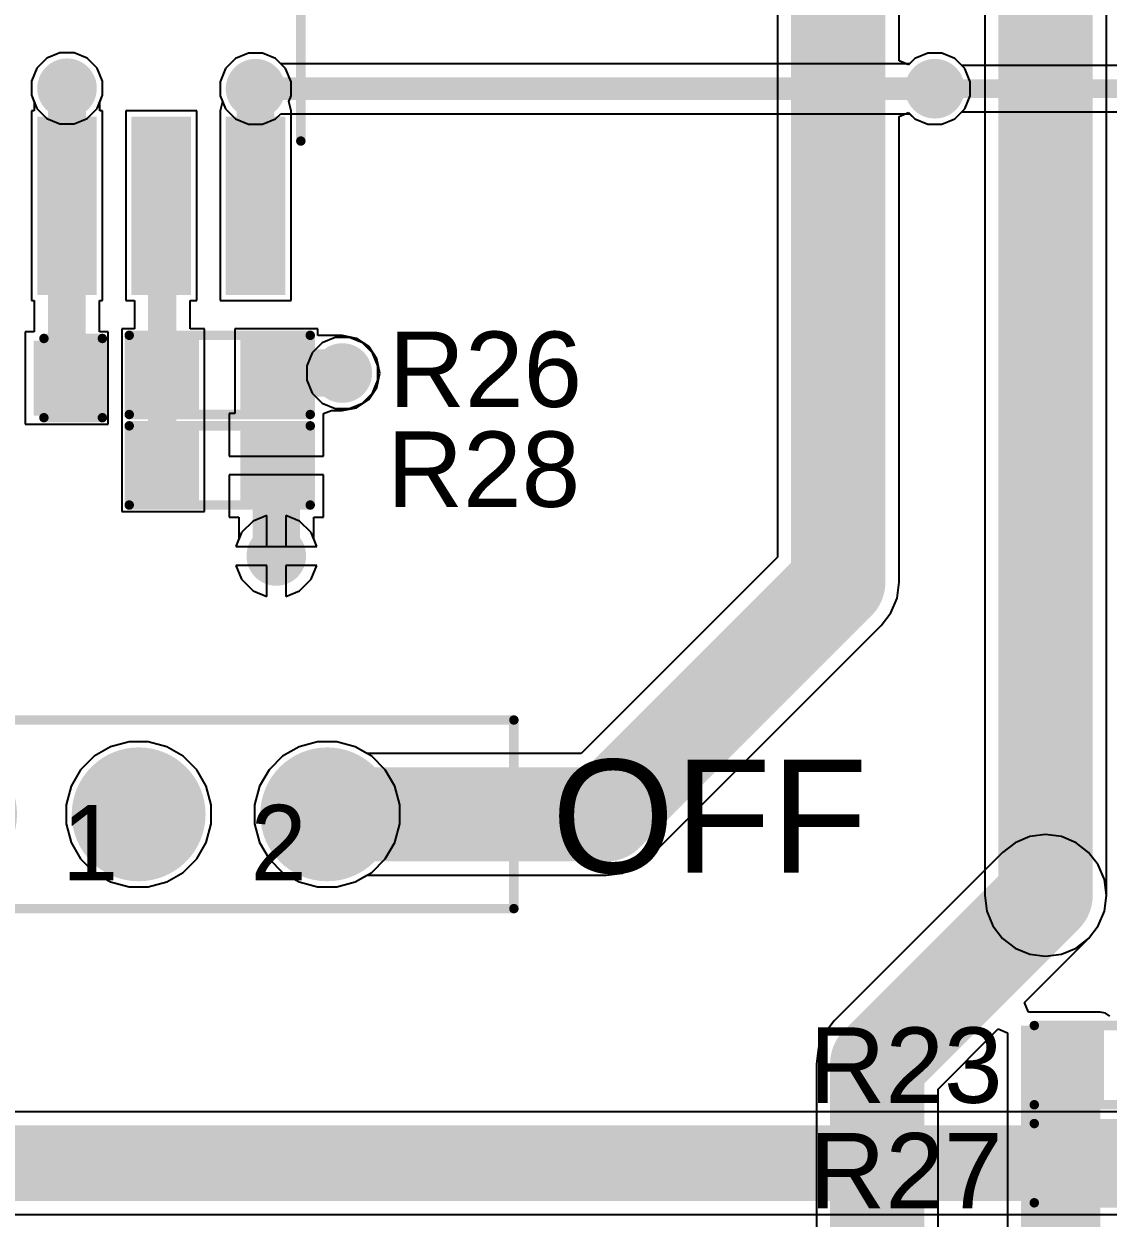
# Model space of a CAD drawing. Header units: millimetres. Extents: x -11 to 156, y -11 to 109.
# Drawn here: x 72.14 to 86.75, y 42.54 to 58.63 of the extents above; entities that cross this region are included whole.
import ezdxf

# ---------------------------------------------------------------- set-up
doc = ezdxf.new("R2010")
doc.units = ezdxf.units.MM
for name, color, linetype in [('BottomLayer', 5, 'Continuous'), ('BottomSolder', 6, 'Continuous'), ('MultiLayer', 9, 'Continuous'), ('PadHoleLayer', 156, 'Continuous'), ('TopLayer', 1, 'Continuous'), ('TopOverlay', 2, 'Continuous'), ('TopPaste', 8, 'Continuous'), ('TopSolder', 216, 'Continuous'), ('ViaHoleLayer', 16, 'Continuous')]:
    doc.layers.add(name, color=color, linetype=linetype)
doc.styles.add('Arial', font='', dxfattribs={"height": 0.2})
doc.styles.get('Arial').set_extended_font_data('Arial')

# ---------------------------------------------------------------- blocks, each defined once
blk = doc.blocks.new('C___0603_1')
at = {"layer": 'TopLayer'}
for points in [[(-0.3809999999999999, 0.4445), (-0.3809999999999999, -0.4445), (-1.143, -0.4445), (-1.143, 0.4445)], [(1.143, 0.4445), (1.143, -0.4445), (0.3809999999999999, -0.4445), (0.3809999999999999, 0.4445)]]:
    blk.add_hatch(color=1, dxfattribs=at).paths.add_polyline_path(points)
at = {"layer": 'TopPaste'}
for points in [[(-0.3809999999999999, 0.4445), (-0.3809999999999999, -0.4445), (-1.143, -0.4445), (-1.143, 0.4445)], [(1.143, 0.4445), (1.143, -0.4445), (0.3809999999999999, -0.4445), (0.3809999999999999, 0.4445)]]:
    blk.add_hatch(color=8, dxfattribs=at).paths.add_polyline_path(points)
at = {"layer": 'TopSolder'}
for points in [[(-0.3210001199999999, 0.50449988), (-0.3210001199999999, -0.50449988), (-1.20299988, -0.50449988), (-1.20299988, 0.50449988)], [(1.20299988, 0.50449988), (1.20299988, -0.50449988), (0.3210001199999999, -0.50449988), (0.3210001199999999, 0.50449988)]]:
    blk.add_hatch(color=216, dxfattribs=at).paths.add_polyline_path(points)
at = {"layer": 'TopOverlay', "const_width": 0.127}
for points in [[(-0.4571999999999999, 0.5334), (-1.2446, 0.5334)], [(-1.2446, 0.5334), (-1.2446, -0.5334)], [(1.2446, 0.5334), (0.4571999999999999, 0.5334)], [(1.2446, 0.5334), (1.2446, -0.5334)], [(-0.4571999999999999, -0.5334), (-1.2446, -0.5334)], [(1.2446, -0.5334), (0.4571999999999999, -0.5334)]]:
    blk.add_lwpolyline(points, dxfattribs=at)
at = {"layer": 'TopOverlay', "const_width": 0.0635}
for points in [[(-1.27635, 0.5334, 1), (-1.21285, 0.5334, 1)], [(-1.27635, 0.5334, 1), (-1.21285, 0.5334, 1)], [(-0.4889499999999999, 0.5334, 1), (-0.42545, 0.5334, 1)], [(0.42545, 0.5334, 1), (0.4889499999999999, 0.5334, 1)], [(1.21285, 0.5334, 1), (1.27635, 0.5334, 1)], [(1.21285, 0.5334, 1), (1.27635, 0.5334, 1)], [(-1.27635, -0.5334, 1), (-1.21285, -0.5334, 1)], [(-1.27635, -0.5334, 1), (-1.21285, -0.5334, 1)], [(-0.4889499999999999, -0.5334, 1), (-0.42545, -0.5334, 1)], [(0.42545, -0.5334, 1), (0.4889499999999999, -0.5334, 1)], [(1.21285, -0.5334, 1), (1.27635, -0.5334, 1)], [(1.21285, -0.5334, 1), (1.27635, -0.5334, 1)]]:
    blk.add_lwpolyline(points, format="xyb", close=True, dxfattribs=at)
blk = doc.blocks.new('SOIC_8_0_150___3_80___W______7')
at = {"layer": 'TopLayer'}
for points in [[(-3.80000002, 1.6050006), (-3.80000002, 2.2049994), (-1.59999934, 2.2049994), (-1.59999934, 1.6050006)], [(1.39999974, 1.6050006), (1.39999974, 2.2049994), (3.60000042, 2.2049994), (3.60000042, 1.6050006)], [(-3.80000002, 0.3350006), (-3.80000002, 0.9349994), (-1.59999934, 0.9349994), (-1.59999934, 0.3350005999999999)], [(1.39999974, 0.3350006), (1.39999974, 0.9349994), (3.60000042, 0.9349994), (3.60000042, 0.3350005999999999)], [(-3.80000002, -0.9349994), (-3.80000002, -0.3350005999999999), (-1.59999934, -0.3350006), (-1.59999934, -0.9349994)], [(1.39999974, -0.9349994), (1.39999974, -0.3350005999999999), (3.60000042, -0.3350006), (3.60000042, -0.9349994)], [(-3.80000002, -2.2049994), (-3.80000002, -1.6050006), (-1.59999934, -1.6050006), (-1.59999934, -2.2049994)], [(-3.80000002, -2.2049994), (-3.80000002, -1.6050006), (-1.59999934, -1.6050006), (-1.59999934, -2.2049994)], [(1.39999974, -2.2049994), (1.39999974, -1.6050006), (3.60000042, -1.6050006), (3.60000042, -2.2049994)]]:
    blk.add_hatch(color=1, dxfattribs=at).paths.add_polyline_path(points)
at = {"layer": 'TopOverlay'}
blk.add_hatch(color=2, dxfattribs=at).paths.add_polyline_path([(-1.4857476, 1.62555428), (-1.1301476, 1.62555428), (-1.1301476, 2.20975428), (-1.4857476, 2.20975428)])
at = {"layer": 'TopPaste'}
for points in [[(-3.80000002, 1.6050006), (-3.80000002, 2.2049994), (-1.59999934, 2.2049994), (-1.59999934, 1.6050006)], [(1.39999974, 1.6050006), (1.39999974, 2.2049994), (3.60000042, 2.2049994), (3.60000042, 1.6050006)], [(-3.80000002, 0.3350006), (-3.80000002, 0.9349994), (-1.59999934, 0.9349994), (-1.59999934, 0.3350005999999999)], [(1.39999974, 0.3350006), (1.39999974, 0.9349994), (3.60000042, 0.9349994), (3.60000042, 0.3350005999999999)], [(-3.80000002, -0.9349994), (-3.80000002, -0.3350005999999999), (-1.59999934, -0.3350006), (-1.59999934, -0.9349994)], [(1.39999974, -0.9349994), (1.39999974, -0.3350005999999999), (3.60000042, -0.3350006), (3.60000042, -0.9349994)], [(-3.80000002, -2.2049994), (-3.80000002, -1.6050006), (-1.59999934, -1.6050006), (-1.59999934, -2.2049994)], [(-3.80000002, -2.2049994), (-3.80000002, -1.6050006), (-1.59999934, -1.6050006), (-1.59999934, -2.2049994)], [(1.39999974, -2.2049994), (1.39999974, -1.6050006), (3.60000042, -1.6050006), (3.60000042, -2.2049994)]]:
    blk.add_hatch(color=8, dxfattribs=at).paths.add_polyline_path(points)
at = {"layer": 'TopSolder'}
for points in [[(-3.90160002, 1.5034006), (-3.90160002, 2.3065994), (-1.49839934, 2.3065994), (-1.49839934, 1.5034006)], [(1.29839974, 1.5034006), (1.29839974, 2.3065994), (3.70160042, 2.3065994), (3.70160042, 1.5034006)], [(-3.90160002, 0.2334006000000001), (-3.90160002, 1.0365994), (-1.49839934, 1.0365994), (-1.49839934, 0.2334005999999999)], [(1.29839974, 0.2334006000000001), (1.29839974, 1.0365994), (3.70160042, 1.0365994), (3.70160042, 0.2334005999999999)], [(-3.90160002, -1.0365994), (-3.90160002, -0.2334005999999999), (-1.49839934, -0.2334006000000001), (-1.49839934, -1.0365994)], [(1.29839974, -1.0365994), (1.29839974, -0.2334005999999999), (3.70160042, -0.2334006000000001), (3.70160042, -1.0365994)], [(-3.90160002, -2.3065994), (-3.90160002, -1.5034006), (-1.49839934, -1.5034006), (-1.49839934, -2.3065994)], [(-3.90160002, -2.3065994), (-3.90160002, -1.5034006), (-1.49839934, -1.5034006), (-1.49839934, -2.3065994)], [(1.29839974, -2.3065994), (1.29839974, -1.5034006), (3.70160042, -1.5034006), (3.70160042, -2.3065994)]]:
    blk.add_hatch(color=216, dxfattribs=at).paths.add_polyline_path(points)
at = {"layer": 'TopOverlay', "const_width": 0.127}
for points in [[(-1.8288, 2.5146), (1.8034, 2.5146)], [(-4.1148, 2.0574), (-3.9878, 1.9304)], [(-4.1148, 2.0574), (-4.1148, 1.8034)], [(-3.9878, 1.9304), (-4.1148, 1.8034)], [(-1.8288, -2.5146), (1.8034, -2.5146)]]:
    blk.add_lwpolyline(points, dxfattribs=at)
at = {"layer": 'TopOverlay', "const_width": 0.0635}
for points in [[(-1.86055, 2.5146, 1), (-1.79705, 2.5146, 1)], [(1.77165, 2.5146, 1), (1.83515, 2.5146, 1)], [(-4.14655, 2.0574, 1), (-4.08305, 2.0574, 1)], [(-4.14655, 2.0574, 1), (-4.08305, 2.0574, 1)], [(-4.01955, 1.9304, 1), (-3.95605, 1.9304, 1)], [(-4.01955, 1.9304, 1), (-3.95605, 1.9304, 1)], [(-4.14655, 1.8034, 1), (-4.08305, 1.8034, 1)], [(-4.14655, 1.8034, 1), (-4.08305, 1.8034, 1)], [(-1.86055, -2.5146, 1), (-1.79705, -2.5146, 1)], [(1.77165, -2.5146, 1), (1.83515, -2.5146, 1)]]:
    blk.add_lwpolyline(points, format="xyb", close=True, dxfattribs=at)
blk = doc.blocks.new('SM0320102_15')
at = {"layer": 'BottomLayer'}
h = blk.add_hatch(color=5, dxfattribs=at)
edge = h.paths.add_edge_path()
edge.add_arc((-2.54, 0), 0.7999984, 0, 360)
h = blk.add_hatch(color=5, dxfattribs=at)
edge = h.paths.add_edge_path()
edge.add_arc((0, 0), 0.7999984, 0, 360)
h = blk.add_hatch(color=5, dxfattribs=at)
edge = h.paths.add_edge_path()
edge.add_arc((2.54, 0), 0.7999984, 0, 360)
at = {"layer": 'BottomSolder'}
h = blk.add_hatch(color=6, dxfattribs=at)
edge = h.paths.add_edge_path()
edge.add_arc((-2.54, 0), 0.9015983999999999, 0, 360)
h = blk.add_hatch(color=6, dxfattribs=at)
edge = h.paths.add_edge_path()
edge.add_arc((0, 0), 0.9015983999999999, 0, 360)
h = blk.add_hatch(color=6, dxfattribs=at)
edge = h.paths.add_edge_path()
edge.add_arc((2.54, 0), 0.9015983999999999, 0, 360)
at = {"layer": 'MultiLayer'}
h = blk.add_hatch(color=9, dxfattribs=at)
edge = h.paths.add_edge_path()
edge.add_arc((-2.54, 0), 0.7999984, 0, 360)
h = blk.add_hatch(color=9, dxfattribs=at)
edge = h.paths.add_edge_path()
edge.add_arc((0, 0), 0.7999984, 0, 360)
h = blk.add_hatch(color=9, dxfattribs=at)
edge = h.paths.add_edge_path()
edge.add_arc((2.54, 0), 0.7999984, 0, 360)
at = {"layer": 'PadHoleLayer'}
h = blk.add_hatch(color=156, dxfattribs=at)
edge = h.paths.add_edge_path()
edge.add_arc((-2.54, 0), 0.40999918, 0, 360)
h = blk.add_hatch(color=156, dxfattribs=at)
edge = h.paths.add_edge_path()
edge.add_arc((0, 0), 0.40999918, 0, 360)
h = blk.add_hatch(color=156, dxfattribs=at)
edge = h.paths.add_edge_path()
edge.add_arc((2.54, 0), 0.40999918, 0, 360)
at = {"layer": 'TopLayer'}
h = blk.add_hatch(color=1, dxfattribs=at)
edge = h.paths.add_edge_path()
edge.add_arc((-2.54, 0), 0.7999984, 0, 360)
h = blk.add_hatch(color=1, dxfattribs=at)
edge = h.paths.add_edge_path()
edge.add_arc((0, 0), 0.7999984, 0, 360)
h = blk.add_hatch(color=1, dxfattribs=at)
edge = h.paths.add_edge_path()
edge.add_arc((2.54, 0), 0.7999984, 0, 360)
at = {"layer": 'TopSolder'}
h = blk.add_hatch(color=216, dxfattribs=at)
edge = h.paths.add_edge_path()
edge.add_arc((-2.54, 0), 0.9015983999999999, 0, 360)
h = blk.add_hatch(color=216, dxfattribs=at)
edge = h.paths.add_edge_path()
edge.add_arc((0, 0), 0.9015983999999999, 0, 360)
h = blk.add_hatch(color=216, dxfattribs=at)
edge = h.paths.add_edge_path()
edge.add_arc((2.54, 0), 0.9015983999999999, 0, 360)
at = {"layer": 'TopOverlay', "const_width": 0.127}
for points in [[(-5.0292, 1.27), (5.0546, 1.27)], [(-5.0292, -1.27), (-5.0292, 1.27)], [(5.0546, -1.27), (5.0546, 1.27)], [(-5.0292, -1.27), (5.0546, -1.27)]]:
    blk.add_lwpolyline(points, dxfattribs=at)
at = {"layer": 'TopOverlay'}
for points, const_width in [([(-5.06095, 1.27, 1), (-4.99745, 1.27, 1)], 0.0635), ([(-5.06095, 1.27, 1), (-4.99745, 1.27, 1)], 0.0635), ([(5.02285, 1.27, 1), (5.08635, 1.27, 1)], 0.0635), ([(5.02285, 1.27, 1), (5.08635, 1.27, 1)], 0.0635), ([(-4.109552359999999, 0.0254, 1), (-4.72964764, 0.0254, 1)], 0.127), ([(-4.761397639999999, 0.0254, 1), (-4.69789764, 0.0254, 1)], 0.0635), ([(-4.14130236, 0.0254, 1), (-4.07780236, 0.0254, 1)], 0.0635), ([(-5.06095, -1.27, 1), (-4.99745, -1.27, 1)], 0.0635), ([(-5.06095, -1.27, 1), (-4.99745, -1.27, 1)], 0.0635), ([(5.02285, -1.27, 1), (5.08635, -1.27, 1)], 0.0635), ([(5.02285, -1.27, 1), (5.08635, -1.27, 1)], 0.0635)]:
    blk.add_lwpolyline(points, format="xyb", close=True, dxfattribs=dict(at, const_width=const_width))
for s, p in [('3', (-3.57258112, -0.889)), ('1', (-1.03258112, -0.889)), ('2', (1.50741888, -0.889))]:
    blk.add_text(s, height=1.016, rotation=360, dxfattribs=at).set_placement(p)
blk = doc.blocks.new('R___0603_32')
at = {"layer": 'TopLayer'}
for points in [[(-0.3809999999999999, 0.4445), (-0.3809999999999999, -0.4445), (-1.143, -0.4445), (-1.143, 0.4445)], [(1.143, 0.4445), (1.143, -0.4445), (0.3809999999999999, -0.4445), (0.3809999999999999, 0.4445)]]:
    blk.add_hatch(color=1, dxfattribs=at).paths.add_polyline_path(points)
at = {"layer": 'TopPaste'}
for points in [[(-0.3809999999999999, 0.4445), (-0.3809999999999999, -0.4445), (-1.143, -0.4445), (-1.143, 0.4445)], [(1.143, 0.4445), (1.143, -0.4445), (0.3809999999999999, -0.4445), (0.3809999999999999, 0.4445)]]:
    blk.add_hatch(color=8, dxfattribs=at).paths.add_polyline_path(points)
at = {"layer": 'TopSolder'}
for points in [[(-0.2794, 0.5460999999999999), (-0.2794, -0.5460999999999999), (-1.2446, -0.5460999999999999), (-1.2446, 0.5460999999999999)], [(1.2446, 0.5460999999999999), (1.2446, -0.5460999999999999), (0.2794, -0.5460999999999999), (0.2794, 0.5460999999999999)]]:
    blk.add_hatch(color=216, dxfattribs=at).paths.add_polyline_path(points)
at = {"layer": 'TopOverlay', "const_width": 0.127}
for points in [[(-1.2192, 0.5334), (-1.2192, -0.5334)], [(1.2192, 0.5334), (-1.2192, 0.5334)], [(1.2192, 0.5334), (1.2192, -0.5334)], [(1.2192, -0.5334), (-1.2192, -0.5334)]]:
    blk.add_lwpolyline(points, dxfattribs=at)
at = {"layer": 'TopOverlay', "const_width": 0.0635}
for points in [[(-1.25095, 0.5334, 1), (-1.18745, 0.5334, 1)], [(-1.25095, 0.5334, 1), (-1.18745, 0.5334, 1)], [(1.18745, 0.5334, 1), (1.25095, 0.5334, 1)], [(1.18745, 0.5334, 1), (1.25095, 0.5334, 1)], [(-1.25095, -0.5334, 1), (-1.18745, -0.5334, 1)], [(-1.25095, -0.5334, 1), (-1.18745, -0.5334, 1)], [(1.18745, -0.5334, 1), (1.25095, -0.5334, 1)], [(1.18745, -0.5334, 1), (1.25095, -0.5334, 1)]]:
    blk.add_lwpolyline(points, format="xyb", close=True, dxfattribs=at)
blk = doc.blocks.new('R___0603_33')
at = {"layer": 'TopLayer'}
for points in [[(-0.3809999999999999, 0.4445), (-0.3809999999999999, -0.4445), (-1.143, -0.4445), (-1.143, 0.4445)], [(1.143, 0.4445), (1.143, -0.4445), (0.3809999999999999, -0.4445), (0.3809999999999999, 0.4445)]]:
    blk.add_hatch(color=1, dxfattribs=at).paths.add_polyline_path(points)
at = {"layer": 'TopPaste'}
for points in [[(-0.3809999999999999, 0.4445), (-0.3809999999999999, -0.4445), (-1.143, -0.4445), (-1.143, 0.4445)], [(1.143, 0.4445), (1.143, -0.4445), (0.3809999999999999, -0.4445), (0.3809999999999999, 0.4445)]]:
    blk.add_hatch(color=8, dxfattribs=at).paths.add_polyline_path(points)
at = {"layer": 'TopSolder'}
for points in [[(-0.2794, 0.5460999999999999), (-0.2794, -0.5460999999999999), (-1.2446, -0.5460999999999999), (-1.2446, 0.5460999999999999)], [(1.2446, 0.5460999999999999), (1.2446, -0.5460999999999999), (0.2794, -0.5460999999999999), (0.2794, 0.5460999999999999)]]:
    blk.add_hatch(color=216, dxfattribs=at).paths.add_polyline_path(points)
at = {"layer": 'TopOverlay', "const_width": 0.127}
for points in [[(1.2192, 0.5334), (-1.2192, 0.5334)], [(-1.2192, 0.5334), (-1.2192, -0.5334)], [(1.2192, 0.5334), (1.2192, -0.5334)], [(1.2192, -0.5334), (-1.2192, -0.5334)]]:
    blk.add_lwpolyline(points, dxfattribs=at)
at = {"layer": 'TopOverlay', "const_width": 0.0635}
for points in [[(-1.25095, 0.5334, 1), (-1.18745, 0.5334, 1)], [(-1.25095, 0.5334, 1), (-1.18745, 0.5334, 1)], [(1.18745, 0.5334, 1), (1.25095, 0.5334, 1)], [(1.18745, 0.5334, 1), (1.25095, 0.5334, 1)], [(-1.25095, -0.5334, 1), (-1.18745, -0.5334, 1)], [(-1.25095, -0.5334, 1), (-1.18745, -0.5334, 1)], [(1.18745, -0.5334, 1), (1.25095, -0.5334, 1)], [(1.18745, -0.5334, 1), (1.25095, -0.5334, 1)]]:
    blk.add_lwpolyline(points, format="xyb", close=True, dxfattribs=at)
blk = doc.blocks.new('R___0603_34')
at = {"layer": 'TopLayer'}
for points in [[(-0.3809999999999999, 0.4445), (-0.3810000000000001, -0.4445), (-1.143, -0.4445), (-1.143, 0.4445)], [(1.143, 0.4445), (1.143, -0.4445), (0.3809999999999999, -0.4445), (0.3810000000000001, 0.4445)]]:
    blk.add_hatch(color=1, dxfattribs=at).paths.add_polyline_path(points)
at = {"layer": 'TopPaste'}
for points in [[(-0.3809999999999999, 0.4445), (-0.3810000000000001, -0.4445), (-1.143, -0.4445), (-1.143, 0.4445)], [(1.143, 0.4445), (1.143, -0.4445), (0.3809999999999999, -0.4445), (0.3810000000000001, 0.4445)]]:
    blk.add_hatch(color=8, dxfattribs=at).paths.add_polyline_path(points)
at = {"layer": 'TopSolder'}
for points in [[(-0.2793999999999999, 0.5460999999999999), (-0.2794, -0.5461), (-1.2446, -0.5460999999999999), (-1.2446, 0.5461)], [(1.2446, 0.5460999999999999), (1.2446, -0.5461), (0.2793999999999999, -0.5460999999999999), (0.2794, 0.5461)]]:
    blk.add_hatch(color=216, dxfattribs=at).paths.add_polyline_path(points)
at = {"layer": 'TopOverlay', "const_width": 0.127}
for points in [[(-1.2192, -0.5334), (-1.2192, 0.5334)], [(-1.2192, 0.5334), (1.2192, 0.5334)], [(1.2192, -0.5334), (1.2192, 0.5334)], [(-1.2192, -0.5334), (1.2192, -0.5334)]]:
    blk.add_lwpolyline(points, dxfattribs=at)
at = {"layer": 'TopOverlay', "const_width": 0.0635}
for points in [[(-1.25095, 0.5334, 1), (-1.18745, 0.5334, 1)], [(-1.25095, 0.5334, 1), (-1.18745, 0.5334, 1)], [(1.18745, 0.5334, 1), (1.25095, 0.5334, 1)], [(1.18745, 0.5334, 1), (1.25095, 0.5334, 1)], [(-1.25095, -0.5334, 1), (-1.18745, -0.5334, 1)], [(-1.25095, -0.5334, 1), (-1.18745, -0.5334, 1)], [(1.18745, -0.5334, 1), (1.25095, -0.5334, 1)], [(1.18745, -0.5334, 1), (1.25095, -0.5334, 1)]]:
    blk.add_lwpolyline(points, format="xyb", close=True, dxfattribs=at)
blk = doc.blocks.new('R___0603_37')
at = {"layer": 'TopLayer'}
for points in [[(-0.3809999999999999, 0.4445), (-0.3809999999999999, -0.4445), (-1.143, -0.4445), (-1.143, 0.4445)], [(1.143, 0.4445), (1.143, -0.4445), (0.3809999999999999, -0.4445), (0.3809999999999999, 0.4445)]]:
    blk.add_hatch(color=1, dxfattribs=at).paths.add_polyline_path(points)
at = {"layer": 'TopPaste'}
for points in [[(-0.3809999999999999, 0.4445), (-0.3809999999999999, -0.4445), (-1.143, -0.4445), (-1.143, 0.4445)], [(1.143, 0.4445), (1.143, -0.4445), (0.3809999999999999, -0.4445), (0.3809999999999999, 0.4445)]]:
    blk.add_hatch(color=8, dxfattribs=at).paths.add_polyline_path(points)
at = {"layer": 'TopSolder'}
for points in [[(-0.2794, 0.5460999999999999), (-0.2794, -0.5460999999999999), (-1.2446, -0.5460999999999999), (-1.2446, 0.5460999999999999)], [(1.2446, 0.5460999999999999), (1.2446, -0.5460999999999999), (0.2794, -0.5460999999999999), (0.2794, 0.5460999999999999)]]:
    blk.add_hatch(color=216, dxfattribs=at).paths.add_polyline_path(points)
at = {"layer": 'TopOverlay', "const_width": 0.127}
for points in [[(1.2192, 0.5334), (-1.2192, 0.5334)], [(-1.2192, 0.5334), (-1.2192, -0.5334)], [(1.2192, 0.5334), (1.2192, -0.5334)], [(1.2192, -0.5334), (-1.2192, -0.5334)]]:
    blk.add_lwpolyline(points, dxfattribs=at)
at = {"layer": 'TopOverlay', "const_width": 0.0635}
for points in [[(-1.25095, 0.5334, 1), (-1.18745, 0.5334, 1)], [(-1.25095, 0.5334, 1), (-1.18745, 0.5334, 1)], [(1.18745, 0.5334, 1), (1.25095, 0.5334, 1)], [(1.18745, 0.5334, 1), (1.25095, 0.5334, 1)], [(-1.25095, -0.5334, 1), (-1.18745, -0.5334, 1)], [(-1.25095, -0.5334, 1), (-1.18745, -0.5334, 1)], [(1.18745, -0.5334, 1), (1.25095, -0.5334, 1)], [(1.18745, -0.5334, 1), (1.25095, -0.5334, 1)]]:
    blk.add_lwpolyline(points, format="xyb", close=True, dxfattribs=at)

msp = doc.modelspace()

# ---------------------------------------------------------------- hatches: boundary and pattern name
at = {"layer": 'BottomLayer'}
h = msp.add_hatch(color=5, dxfattribs=at)
edge = h.paths.add_edge_path()
edge.add_arc((72.72019999999999, 57.7596), 0.2999994, 0, 360)
h = msp.add_hatch(color=5, dxfattribs=at)
edge = h.paths.add_edge_path()
edge.add_arc((75.2602, 57.75329572), 0.2999994, 0, 360)
h = msp.add_hatch(color=5, dxfattribs=at)
edge = h.paths.add_edge_path()
edge.add_arc((84.41050428, 57.75329572), 0.2999994, 0, 360)
h = msp.add_hatch(color=5, dxfattribs=at)
edge = h.paths.add_edge_path()
edge.add_arc((76.42859999999999, 53.92420000000001), 0.2999994, 0, 360)
h = msp.add_hatch(color=5, dxfattribs=at)
edge = h.paths.add_edge_path()
edge.add_arc((75.53960000000001, 51.46039999999999), 0.2999994, 0, 360)
h = msp.add_hatch(color=5, dxfattribs=at)
edge = h.paths.add_edge_path()
edge.add_arc((85.9028, 46.8884), 0.2999994, 0, 360)
at = {"layer": 'BottomSolder'}
h = msp.add_hatch(color=6, dxfattribs=at)
edge = h.paths.add_edge_path()
edge.add_arc((72.72019999999999, 57.7596), 0.4015993999999999, 0, 360)
h = msp.add_hatch(color=6, dxfattribs=at)
edge = h.paths.add_edge_path()
edge.add_arc((75.2602, 57.75329572), 0.4015993999999999, 0, 360)
h = msp.add_hatch(color=6, dxfattribs=at)
edge = h.paths.add_edge_path()
edge.add_arc((84.41050428, 57.75329572), 0.4015993999999999, 0, 360)
h = msp.add_hatch(color=6, dxfattribs=at)
edge = h.paths.add_edge_path()
edge.add_arc((76.42859999999999, 53.92420000000001), 0.4015993999999999, 0, 360)
h = msp.add_hatch(color=6, dxfattribs=at)
edge = h.paths.add_edge_path()
edge.add_arc((75.53960000000001, 51.46039999999999), 0.4015993999999999, 0, 360)
h = msp.add_hatch(color=6, dxfattribs=at)
edge = h.paths.add_edge_path()
edge.add_arc((85.9028, 46.8884), 0.4015993999999999, 0, 360)
at = {"layer": 'TopLayer'}
h = msp.add_hatch(color=1, dxfattribs=at)
edge = h.paths.add_edge_path()
edge.add_arc((72.72019999999999, 57.7596), 0.2999994, 0, 360)
h = msp.add_hatch(color=1, dxfattribs=at)
edge = h.paths.add_edge_path()
edge.add_arc((75.2602, 57.75329572), 0.2999994, 0, 360)
h = msp.add_hatch(color=1, dxfattribs=at)
edge = h.paths.add_edge_path()
edge.add_arc((84.41050428, 57.75329572), 0.2999994, 0, 360)
h = msp.add_hatch(color=1, dxfattribs=at)
edge = h.paths.add_edge_path()
edge.add_arc((76.42859999999999, 53.92420000000001), 0.2999994, 0, 360)
h = msp.add_hatch(color=1, dxfattribs=at)
edge = h.paths.add_edge_path()
edge.add_arc((75.53960000000001, 51.46039999999999), 0.2999994, 0, 360)
h = msp.add_hatch(color=1, dxfattribs=at)
edge = h.paths.add_edge_path()
edge.add_arc((85.9028, 46.8884), 0.2999994, 0, 360)
msp.add_hatch(color=1, dxfattribs=at).paths.add_polyline_path([(85.5726, 40.3606), (86.6394, 40.3606), (86.6394, 45.1358), (85.5726, 45.1358)])
at = {"layer": 'TopSolder'}
h = msp.add_hatch(color=216, dxfattribs=at)
edge = h.paths.add_edge_path()
edge.add_arc((72.72019999999999, 57.7596), 0.4015993999999999, 0, 360)
h = msp.add_hatch(color=216, dxfattribs=at)
edge = h.paths.add_edge_path()
edge.add_arc((75.2602, 57.75329572), 0.4015993999999999, 0, 360)
h = msp.add_hatch(color=216, dxfattribs=at)
edge = h.paths.add_edge_path()
edge.add_arc((84.41050428, 57.75329572), 0.4015993999999999, 0, 360)
h = msp.add_hatch(color=216, dxfattribs=at)
edge = h.paths.add_edge_path()
edge.add_arc((76.42859999999999, 53.92420000000001), 0.4015993999999999, 0, 360)
h = msp.add_hatch(color=216, dxfattribs=at)
edge = h.paths.add_edge_path()
edge.add_arc((75.53960000000001, 51.46039999999999), 0.4015993999999999, 0, 360)
h = msp.add_hatch(color=216, dxfattribs=at)
edge = h.paths.add_edge_path()
edge.add_arc((85.9028, 46.8884), 0.4015993999999999, 0, 360)
at = {"layer": 'ViaHoleLayer'}
h = msp.add_hatch(color=16, dxfattribs=at)
edge = h.paths.add_edge_path()
edge.add_arc((72.72019999999999, 57.7596), 0.1499997, 0, 360)
h = msp.add_hatch(color=16, dxfattribs=at)
edge = h.paths.add_edge_path()
edge.add_arc((75.2602, 57.75329572), 0.1499997, 0, 360)
h = msp.add_hatch(color=16, dxfattribs=at)
edge = h.paths.add_edge_path()
edge.add_arc((84.41050428, 57.75329572), 0.1499997, 0, 360)
h = msp.add_hatch(color=16, dxfattribs=at)
edge = h.paths.add_edge_path()
edge.add_arc((76.42859999999999, 53.92420000000001), 0.1499997, 0, 360)
h = msp.add_hatch(color=16, dxfattribs=at)
edge = h.paths.add_edge_path()
edge.add_arc((75.53960000000001, 51.46039999999999), 0.1499997, 0, 360)
h = msp.add_hatch(color=16, dxfattribs=at)
edge = h.paths.add_edge_path()
edge.add_arc((85.9028, 46.8884), 0.1499997, 0, 360)

# ---------------------------------------------------------------- linework, layer by layer
at = {"layer": 'BottomLayer'}
for p, q in [((86.72261293999999, 46.8884), (86.72261293999999, 59.6646)), ((85.08298706, 59.32502485999999), (85.08298706, 46.8884)), ((72.62516081999999, 58.23739939999999), (72.44954775999999, 58.16465887999999)), ((72.81523917999999, 58.23739939999999), (72.62516081999999, 58.23739939999999)), ((72.99085224, 58.16465887999999), (72.81523917999999, 58.23739939999999)), ((75.16516082, 58.23109511999999), (74.98954776, 58.1583546)), ((75.35523918, 58.23109511999999), (75.16516082, 58.23109511999999)), ((75.53085223999999, 58.1583546), (75.35523918, 58.23109511999999)), ((84.3154651, 58.23109511999999), (84.13985204, 58.1583546)), ((84.50554346, 58.23109511999999), (84.3154651, 58.23109511999999)), ((84.68115651999999, 58.1583546), (84.50554346, 58.23109511999999)), ((72.44954775999999, 58.16465887999999), (72.31514112, 58.03025223999999)), ((73.12525887999999, 58.03025223999999), (72.99085224, 58.16465887999999)), ((74.98954776, 58.1583546), (74.85514111999998, 58.02394796)), ((75.59924174, 58.08996509999999), (75.53085223999999, 58.1583546)), ((84.07146254, 58.08996509999999), (75.59924174, 58.08996509999999)), ((84.13985204, 58.1583546), (84.07146254, 58.08996509999999)), ((84.81556316, 58.02394796), (84.68115651999999, 58.1583546)), ((72.31514112, 58.03025223999999), (72.2424006, 57.85463918)), ((73.19799939999999, 57.85463918), (73.12525887999999, 58.03025223999999)), ((74.85514111999998, 58.02394796), (74.7824006, 57.84833489999999)), ((84.88830367999999, 57.84833489999999), (84.81556316, 58.02394796)), ((72.2424006, 57.85463918), (72.2424006, 57.66456082)), ((73.19799939999999, 57.66456082), (73.19799939999999, 57.85463918)), ((74.7824006, 57.84833489999999), (74.7824006, 57.65825654)), ((84.88830367999999, 57.65825654), (84.88830367999999, 57.84833489999999)), ((72.2424006, 57.66456082), (72.31514112, 57.48894775999999)), ((73.12525887999999, 57.48894775999999), (73.19799939999999, 57.66456082)), ((74.7824006, 57.65825654), (74.85514111999998, 57.48264348)), ((84.81556316, 57.48264348), (84.88830367999999, 57.65825654)), ((72.31514112, 57.48894775999999), (72.44954775999999, 57.35454112)), ((72.99085224, 57.35454112), (73.12525887999999, 57.48894775999999)), ((74.85514111999998, 57.48264348), (74.98954776, 57.34823684)), ((84.68115651999999, 57.34823684), (84.81556316, 57.48264348)), ((72.44954775999999, 57.35454112), (72.62516081999999, 57.2818006)), ((72.62516081999999, 57.2818006), (72.81523917999999, 57.2818006)), ((72.81523917999999, 57.2818006), (72.99085224, 57.35454112)), ((74.98954776, 57.34823684), (75.16516082, 57.27549631999999)), ((75.16516082, 57.27549631999999), (75.35523918, 57.27549631999999)), ((75.35523918, 57.27549631999999), (75.53085223999999, 57.34823684)), ((75.53085223999999, 57.34823684), (75.59924174, 57.41662633999999)), ((75.59924174, 57.41662633999999), (84.07146254, 57.41662633999999)), ((84.07146254, 57.41662633999999), (84.13985204, 57.34823684)), ((84.13985204, 57.34823684), (84.3154651, 57.27549631999999)), ((84.3154651, 57.27549631999999), (84.50554346, 57.27549631999999)), ((84.50554346, 57.27549631999999), (84.68115651999999, 57.34823684)), ((76.33356081999999, 54.4019994), (76.15794776, 54.32925888)), ((76.52363917999999, 54.4019994), (76.33356081999999, 54.4019994)), ((76.69925223999999, 54.32925888), (76.52363917999999, 54.4019994)), ((76.15794776, 54.32925888), (76.02354112, 54.19485224)), ((76.83365888, 54.19485224), (76.69925223999999, 54.32925888)), ((76.02354112, 54.19485224), (75.9508006, 54.01923918)), ((76.90639939999998, 54.01923918), (76.83365888, 54.19485224)), ((75.9508006, 54.01923918), (75.9508006, 53.82916081999999)), ((76.90639939999998, 53.82916081999999), (76.90639939999998, 54.01923918)), ((75.9508006, 53.82916081999999), (76.02354112, 53.65354776)), ((76.83365888, 53.65354776), (76.90639939999998, 53.82916081999999)), ((76.02354112, 53.65354776), (76.15794776, 53.51914111999999)), ((76.69925223999999, 53.51914111999999), (76.83365888, 53.65354776)), ((76.15794776, 53.51914111999999), (76.33356081999999, 53.4464006)), ((76.33356081999999, 53.4464006), (76.52363917999999, 53.4464006)), ((76.52363917999999, 53.4464006), (76.69925223999999, 53.51914111999999)), ((75.4126, 52.0074398), (75.22578554, 51.9300587)), ((75.4126, 51.5874), (75.4126, 52.0074398)), ((75.85341446, 51.9300587), (75.6666, 52.0074398)), ((75.6666, 52.0074398), (75.6666, 51.5874)), ((75.22578554, 51.9300587), (75.0699413, 51.77421446)), ((76.0092587, 51.77421446), (75.85341446, 51.9300587)), ((75.0699413, 51.77421446), (74.99256019999999, 51.5874)), ((76.0866398, 51.5874), (76.0092587, 51.77421446)), ((74.99256019999999, 51.5874), (75.4126, 51.5874)), ((75.6666, 51.5874), (76.0866398, 51.5874)), ((75.4126, 51.3334), (74.99256019999999, 51.3334)), ((74.99256019999999, 51.3334), (75.0699413, 51.14658554)), ((75.4126, 50.91336019999999), (75.4126, 51.3334)), ((76.0866398, 51.3334), (75.6666, 51.3334)), ((75.6666, 51.3334), (75.6666, 50.91336019999999)), ((76.0092587, 51.14658554), (76.0866398, 51.3334)), ((75.0699413, 51.14658554), (75.22578554, 50.9907413)), ((75.22578554, 50.9907413), (75.4126, 50.91336019999999)), ((75.6666, 50.91336019999999), (75.85341446, 50.9907413)), ((75.85341446, 50.9907413), (76.0092587, 51.14658554)), ((73.55667025999999, 48.9583984), (73.30798394, 48.89176404)), ((73.81412974, 48.9583984), (73.55667025999999, 48.9583984)), ((74.06281605999999, 48.89176404), (73.81412974, 48.9583984)), ((76.09667026, 48.9583984), (75.84798394, 48.89176404)), ((76.35412973999999, 48.9583984), (76.09667026, 48.9583984)), ((76.60281606, 48.89176404), (76.35412973999999, 48.9583984)), ((73.08501765999999, 48.76303429999999), (72.9029657, 48.58098234)), ((73.30798394, 48.89176404), (73.08501765999999, 48.76303429999999)), ((74.28578234, 48.76303429999999), (74.06281605999999, 48.89176404)), ((74.46783429999999, 48.58098234), (74.28578234, 48.76303429999999)), ((75.62501766, 48.76303429999999), (75.4429657, 48.58098234)), ((75.84798394, 48.89176404), (75.62501766, 48.76303429999999)), ((76.82578234, 48.76303429999999), (76.60281606, 48.89176404)), ((77.00783429999998, 48.58098234), (76.82578234, 48.76303429999999)), ((72.9029657, 48.58098234), (72.77423596, 48.35801606)), ((74.59656404, 48.35801606), (74.46783429999999, 48.58098234)), ((75.4429657, 48.58098234), (75.31423596, 48.35801606)), ((77.13656404, 48.35801606), (77.00783429999998, 48.58098234)), ((72.77423596, 48.35801606), (72.70760159999999, 48.10932973999999)), ((74.6631984, 48.10932973999999), (74.59656404, 48.35801606)), ((75.31423596, 48.35801606), (75.2476016, 48.10932973999999)), ((77.2031984, 48.10932973999999), (77.13656404, 48.35801606)), ((72.70760159999999, 48.10932973999999), (72.70760159999999, 47.85187026)), ((74.6631984, 47.85187026), (74.6631984, 48.10932973999999)), ((75.2476016, 48.10932973999999), (75.2476016, 47.85187026)), ((77.2031984, 47.85187026), (77.2031984, 48.10932973999999)), ((72.70760159999999, 47.85187026), (72.77423596, 47.60318393999999)), ((74.59656404, 47.60318393999999), (74.6631984, 47.85187026)), ((75.2476016, 47.85187026), (75.31423596, 47.60318393999999)), ((77.13656404, 47.60318393999999), (77.2031984, 47.85187026)), ((72.77423596, 47.60318393999999), (72.9029657, 47.38021766)), ((74.46783429999999, 47.38021766), (74.59656404, 47.60318393999999)), ((75.31423596, 47.60318393999999), (75.4429657, 47.38021766)), ((77.00783429999998, 47.38021766), (77.13656404, 47.60318393999999)), ((72.9029657, 47.38021766), (73.08501765999999, 47.1981657)), ((74.28578234, 47.1981657), (74.46783429999999, 47.38021766)), ((75.4429657, 47.38021766), (75.62501766, 47.1981657)), ((76.82578234, 47.1981657), (77.00783429999998, 47.38021766)), ((73.08501765999999, 47.1981657), (73.30798394, 47.06943596)), ((74.06281605999999, 47.06943596), (74.28578234, 47.1981657)), ((75.62501766, 47.1981657), (75.84798394, 47.06943596)), ((76.60281606, 47.06943596), (76.82578234, 47.1981657)), ((73.30798394, 47.06943596), (73.55667025999999, 47.0028016)), ((73.55667025999999, 47.0028016), (73.81412974, 47.0028016)), ((73.81412974, 47.0028016), (74.06281605999999, 47.06943596)), ((75.84798394, 47.06943596), (76.09667026, 47.0028016)), ((76.09667026, 47.0028016), (76.35412973999999, 47.0028016)), ((76.35412973999999, 47.0028016), (76.60281606, 47.06943596)), ((85.08298706, 46.8884), (85.11092197999999, 46.67621602)), ((86.69467802, 46.67621602), (86.72261293999999, 46.8884)), ((85.11092197999999, 46.67621602), (85.19282174, 46.47849226)), ((86.61277825999998, 46.47849226), (86.69467802, 46.67621602)), ((85.19282174, 46.47849226), (85.32310595999999, 46.30870596)), ((86.48249403999999, 46.30870596), (86.61277825999998, 46.47849226)), ((85.32310595999999, 46.30870596), (85.49289479999999, 46.17842174)), ((85.49289479999999, 46.17842174), (85.69061602, 46.09652198)), ((86.11498397999999, 46.09652198), (86.3127052, 46.17842174)), ((86.3127052, 46.17842174), (86.48249403999999, 46.30870596)), ((85.69061602, 46.09652198), (85.9028, 46.06858706)), ((85.9028, 46.06858706), (86.11498397999999, 46.09652198)), ((89.1794, 43.9733182), (48.9458, 43.9733182)), ((48.9458, 42.58988179999999), (89.1794, 42.58988179999999))]:
    msp.add_line(p, q, dxfattribs=at)
for points, const_width in [([(85.9028, 46.8884), (85.9028, 59.6646)], 1.27), ([(75.2602, 57.75329572), (84.41050428, 57.75329572)], 0.3048), ([(48.9458, 43.2816), (89.1794, 43.2816)], 1.016)]:
    msp.add_lwpolyline(points, dxfattribs=dict(at, const_width=const_width))
for points, const_width in [([(75.184, 57.75329572, 1), (75.3364, 57.75329572, 1)], 0.1524), ([(84.33430428, 57.75329572, 1), (84.48670428, 57.75329572, 1)], 0.1524), ([(85.58529999999999, 46.8884, 1), (86.2203, 46.8884, 1)], 0.635)]:
    msp.add_lwpolyline(points, format="xyb", close=True, dxfattribs=dict(at, const_width=const_width))
at = {"layer": 'TopLayer'}
for p, q in [((82.28938837999999, 67.21580155999999), (82.28938837999999, 51.444779)), ((83.92901425999999, 58.12712275999999), (83.92901425999999, 67.21580155999999)), ((72.62516081999999, 58.23739939999999), (72.44954775999999, 58.16465887999999)), ((72.81523917999999, 58.23739939999999), (72.62516081999999, 58.23739939999999)), ((72.99085224, 58.16465887999999), (72.81523917999999, 58.23739939999999)), ((75.16516082, 58.23109511999999), (74.98954776, 58.1583546)), ((75.35523918, 58.23109511999999), (75.16516082, 58.23109511999999)), ((75.53085223999999, 58.1583546), (75.35523918, 58.23109511999999)), ((84.3154651, 58.23109511999999), (84.13985204, 58.1583546)), ((84.50554346, 58.23109511999999), (84.3154651, 58.23109511999999)), ((84.68115651999999, 58.1583546), (84.50554346, 58.23109511999999)), ((72.44954775999999, 58.16465887999999), (72.31514112, 58.03025223999999)), ((73.12525887999999, 58.03025223999999), (72.99085224, 58.16465887999999)), ((74.98954776, 58.1583546), (74.85514111999998, 58.02394796)), ((75.66525888, 58.02394796), (75.53085223999999, 58.1583546)), ((84.05601426, 58.07451682), (83.92901425999999, 58.12712275999999)), ((84.13985204, 58.1583546), (84.05601426, 58.07451682)), ((84.77544386, 58.06406726), (84.68115651999999, 58.1583546)), ((72.31514112, 58.03025223999999), (72.2424006, 57.85463918)), ((73.19799939999999, 57.85463918), (73.12525887999999, 58.03025223999999)), ((74.85514111999998, 58.02394796), (74.7824006, 57.84833489999999)), ((75.73799939999999, 57.84833489999999), (75.66525888, 58.02394796)), ((96.39930681999999, 58.06406726), (84.77544386, 58.06406726)), ((72.2424006, 57.85463918), (72.2424006, 57.66456082)), ((73.19799939999999, 57.66456082), (73.19799939999999, 57.85463918)), ((74.7824006, 57.84833489999999), (74.7824006, 57.65825654)), ((75.73799939999999, 57.65825654), (75.73799939999999, 57.84833489999999)), ((72.2424006, 57.66456082), (72.2799418, 57.57392854)), ((73.1604582, 57.57392854), (73.19799939999999, 57.66456082)), ((74.7824006, 57.65825654), (74.81398549999999, 57.58200065999999)), ((75.7064145, 57.58200065999999), (75.73799939999999, 57.65825654)), ((72.2799418, 57.45500066), (72.2424006, 57.45500066)), ((72.2424006, 57.45500066), (72.2424006, 54.89939998)), ((72.2799418, 57.57392854), (72.2799418, 57.45500066)), ((73.1604582, 57.45500066), (73.1604582, 57.57392854)), ((73.19799939999999, 57.45500066), (73.1604582, 57.45500066)), ((73.19799939999999, 54.89939998), (73.19799939999999, 57.45500066)), ((74.4679994, 57.45500066), (73.51240059999999, 57.45500066)), ((73.51240059999999, 57.45500066), (73.51240059999999, 54.89939998)), ((74.4679994, 54.89939998), (74.4679994, 57.45500066)), ((74.81398549999999, 57.58200065999999), (74.78239805999999, 57.45499812)), ((74.78239805999999, 57.45499812), (74.7824006, 57.45499812)), ((74.7824006, 57.45499812), (74.7824006, 54.89939998)), ((75.73800193999999, 57.45499812), (75.7064145, 57.58200065999999)), ((75.73799939999999, 54.89939998), (75.73799939999999, 57.45499812)), ((75.73799939999999, 57.45499812), (75.73800193999999, 57.45499812)), ((83.92901425999999, 57.37946868), (84.05601426, 57.43207462)), ((84.05601426, 57.43207462), (84.13985204, 57.34823684)), ((84.68115651999999, 57.34823684), (84.77544386, 57.44252418)), ((84.77544386, 57.44252418), (96.27058216, 57.44252418)), ((83.92901425999999, 51.10520131999999), (83.92901425999999, 57.37946868)), ((84.13985204, 57.34823684), (84.3154651, 57.27549631999999)), ((84.3154651, 57.27549631999999), (84.50554346, 57.27549631999999)), ((84.50554346, 57.27549631999999), (84.68115651999999, 57.34823684)), ((72.2424006, 54.89939998), (72.27678965999999, 54.89939998)), ((72.27678965999999, 54.89939998), (72.27678965999999, 54.47839751999999)), ((73.15730606, 54.47839751999999), (73.15730606, 54.89939998)), ((73.15730606, 54.89939998), (73.19799939999999, 54.89939998)), ((73.51240059999999, 54.89939998), (73.62738386, 54.89939998)), ((73.62738386, 54.89939998), (73.62738386, 54.5211)), ((74.37841614, 54.5211), (74.37841614, 54.89939998)), ((74.37841614, 54.89939998), (74.4679994, 54.89939998)), ((74.7824006, 54.89939998), (75.73799939999999, 54.89939998)), ((72.27678965999999, 54.47839751999999), (72.15509571999999, 54.47839751999999)), ((72.15509571999999, 54.47839751999999), (72.15509571999999, 53.23379752)), ((73.27269572, 54.47839751999999), (73.15730606, 54.47839751999999)), ((73.27269572, 53.23379752), (73.27269572, 54.47839751999999)), ((73.62738386, 54.5211), (73.45679999999999, 54.5211)), ((73.45679999999999, 54.5211), (73.45679999999999, 53.2765)), ((74.5744, 54.5211), (74.37841614, 54.5211)), ((74.5744, 53.2765), (74.5744, 54.5211)), ((76.0984, 54.5211), (74.98079999999999, 54.5211)), ((74.98079999999999, 54.5211), (74.98079999999999, 53.3781)), ((76.0984, 54.4292028), (76.0984, 54.5211)), ((76.42859999999999, 54.4292028), (76.0984, 54.4292028)), ((76.62185589999999, 54.39076244), (76.42859999999999, 54.4292028)), ((76.78569098, 54.28129097999999), (76.62185589999999, 54.39076244)), ((76.89516244, 54.1174559), (76.78569098, 54.28129097999999)), ((76.93360279999999, 53.92420000000001), (76.89516244, 54.1174559)), ((76.89516244, 53.73094409999999), (76.93360279999999, 53.92420000000001)), ((76.78569098, 53.56710902), (76.89516244, 53.73094409999999)), ((76.62185589999999, 53.45763756), (76.78569098, 53.56710902)), ((76.1746, 53.37809745999999), (76.28457946, 53.41919719999999)), ((76.28457946, 53.41919719999999), (76.42859999999999, 53.41919719999999)), ((76.42859999999999, 53.41919719999999), (76.62185589999999, 53.45763756)), ((73.45679999999999, 53.2765), (73.45679999999999, 52.0573)), ((74.5744, 52.0573), (74.5744, 53.2765)), ((74.98079999999999, 53.3781), (74.90459999999999, 53.3781)), ((74.90459999999999, 53.3781), (74.90459999999999, 52.80659745999999)), ((76.1746, 52.80659745999999), (76.1746, 53.37809745999999)), ((72.15509571999999, 53.23379752), (73.27269572, 53.23379752)), ((74.90459999999999, 52.80659745999999), (75.53960253999999, 52.80659745999999)), ((75.53960253999999, 52.80659745999999), (76.1746, 52.80659745999999)), ((75.53960253999999, 52.55259746), (74.90459999999999, 52.55259746)), ((74.90459999999999, 52.55259746), (74.90459999999999, 51.9811)), ((76.1746, 52.55259746), (75.53960253999999, 52.55259746)), ((76.1746, 51.9811), (76.1746, 52.55259746)), ((73.45679999999999, 52.0573), (74.5744, 52.0573)), ((74.90459999999999, 51.9811), (75.0345972, 51.9811)), ((75.0345972, 51.9811), (75.0345972, 51.68888569999999)), ((76.04460279999999, 51.68888569999999), (76.04460279999999, 51.9811)), ((76.04460279999999, 51.9811), (76.1746, 51.9811)), ((75.0345972, 51.68888569999999), (74.99256019999999, 51.5874)), ((76.0866398, 51.5874), (76.04460279999999, 51.68888569999999)), ((74.99256019999999, 51.5874), (76.0866398, 51.5874)), ((75.4126, 51.3334), (74.99256019999999, 51.3334)), ((74.99256019999999, 51.3334), (75.0699413, 51.14658554)), ((75.4126, 50.91336019999999), (75.4126, 51.3334)), ((76.0866398, 51.3334), (75.6666, 51.3334)), ((75.6666, 51.3334), (75.6666, 50.91336019999999)), ((76.0092587, 51.14658554), (76.0866398, 51.3334)), ((82.28938837999999, 51.444779), (79.64502486, 48.80041294)), ((75.0699413, 51.14658554), (75.22578554, 50.9907413)), ((75.22578554, 50.9907413), (75.4126, 50.91336019999999)), ((75.6666, 50.91336019999999), (75.85341446, 50.9907413)), ((75.85341446, 50.9907413), (76.0092587, 51.14658554)), ((83.90107934, 50.89301734), (83.92901425999999, 51.10520131999999)), ((83.81917958, 50.69529358), (83.90107934, 50.89301734)), ((83.68889536, 50.52550474), (83.81917958, 50.69529358)), ((80.56429404, 47.40090596), (83.68889536, 50.52550474)), ((73.55667025999999, 48.9583984), (73.30798394, 48.89176404)), ((73.81412974, 48.9583984), (73.55667025999999, 48.9583984)), ((74.06281605999999, 48.89176404), (73.81412974, 48.9583984)), ((76.09667026, 48.9583984), (75.84798394, 48.89176404)), ((76.35412973999999, 48.9583984), (76.09667026, 48.9583984)), ((76.60281606, 48.89176404), (76.35412973999999, 48.9583984)), ((73.08501765999999, 48.76303429999999), (72.9029657, 48.58098234)), ((73.30798394, 48.89176404), (73.08501765999999, 48.76303429999999)), ((74.28578234, 48.76303429999999), (74.06281605999999, 48.89176404)), ((74.46783429999999, 48.58098234), (74.28578234, 48.76303429999999)), ((75.62501766, 48.76303429999999), (75.4429657, 48.58098234)), ((75.84798394, 48.89176404), (75.62501766, 48.76303429999999)), ((76.76104027999999, 48.80041294), (76.60281606, 48.89176404)), ((79.64502486, 48.80041294), (76.76104027999999, 48.80041294)), ((72.9029657, 48.58098234), (72.77423596, 48.35801606)), ((74.59656404, 48.35801606), (74.46783429999999, 48.58098234)), ((75.4429657, 48.58098234), (75.31423596, 48.35801606)), ((72.77423596, 48.35801606), (72.70760159999999, 48.10932973999999)), ((74.6631984, 48.10932973999999), (74.59656404, 48.35801606)), ((75.31423596, 48.35801606), (75.2476016, 48.10932973999999)), ((72.70760159999999, 48.10932973999999), (72.70760159999999, 47.85187026)), ((74.6631984, 47.85187026), (74.6631984, 48.10932973999999)), ((75.2476016, 48.10932973999999), (75.2476016, 47.85187026)), ((72.70760159999999, 47.85187026), (72.77423596, 47.60318393999999)), ((74.59656404, 47.60318393999999), (74.6631984, 47.85187026)), ((75.2476016, 47.85187026), (75.31423596, 47.60318393999999)), ((85.69061856, 47.68027802), (85.49289479999999, 47.59837826)), ((85.9028, 47.7082104), (85.69061856, 47.68027802)), ((86.11498397999999, 47.68027548), (85.9028, 47.7082104)), ((86.3127052, 47.59837826), (86.11498397999999, 47.68027548)), ((72.77423596, 47.60318393999999), (72.9029657, 47.38021766)), ((74.46783429999999, 47.38021766), (74.59656404, 47.60318393999999)), ((75.31423596, 47.60318393999999), (75.4429657, 47.38021766)), ((85.32310342, 47.46809404), (83.05460656, 45.19959463999999)), ((85.49289479999999, 47.59837826), (85.32310342, 47.46809404)), ((86.48249403999999, 47.46809404), (86.3127052, 47.59837826)), ((86.61277825999998, 47.2983052), (86.48249403999999, 47.46809404)), ((72.9029657, 47.38021766), (73.08501765999999, 47.1981657)), ((74.28578234, 47.1981657), (74.46783429999999, 47.38021766)), ((75.4429657, 47.38021766), (75.62501766, 47.1981657)), ((80.39450774, 47.27062174), (80.56429404, 47.40090596)), ((86.69467548, 47.10058398), (86.61277825999998, 47.2983052)), ((73.08501765999999, 47.1981657), (73.30798394, 47.06943596)), ((74.06281605999999, 47.06943596), (74.28578234, 47.1981657)), ((75.62501766, 47.1981657), (75.84798394, 47.06943596)), ((76.60281606, 47.06943596), (76.76104027999999, 47.16078706)), ((76.76104027999999, 47.16078706), (79.9846, 47.16078706)), ((79.9846, 47.16078706), (80.19678397999999, 47.18872198)), ((80.19678397999999, 47.18872198), (80.39450774, 47.27062174)), ((73.30798394, 47.06943596), (73.55667025999999, 47.0028016)), ((73.55667025999999, 47.0028016), (73.81412974, 47.0028016)), ((73.81412974, 47.0028016), (74.06281605999999, 47.06943596)), ((75.84798394, 47.06943596), (76.09667026, 47.0028016)), ((76.09667026, 47.0028016), (76.35412973999999, 47.0028016)), ((76.35412973999999, 47.0028016), (76.60281606, 47.06943596)), ((86.7226104, 46.8884), (86.69467548, 47.10058398)), ((86.69467802, 46.67621856), (86.7226104, 46.8884)), ((86.61277825999998, 46.4784948), (86.69467802, 46.67621856)), ((86.48249403999999, 46.30870342), (86.61277825999998, 46.4784948)), ((85.61787296, 45.44408234), (86.48249403999999, 46.30870342)), ((85.6704789, 45.31708234), (85.61787296, 45.44408234)), ((83.05460656, 45.19959463999999), (82.92432234, 45.02980834)), ((86.6394, 45.31708234), (85.6704789, 45.31708234)), ((86.70877248, 45.30328252), (86.6394, 45.31708234)), ((86.76758618, 45.26398618), (86.70877248, 45.30328252)), ((84.45411354, 44.28032545999999), (85.26431765999999, 45.09052704)), ((85.26431765999999, 45.09052704), (85.39131766, 45.0379211)), ((85.39131766, 45.0379211), (85.39131766, 41.38019918)), ((82.92432234, 45.02980834), (82.84242257999999, 44.83208458)), ((82.84242257999999, 44.83208458), (82.81448766, 44.61990059999999)), ((82.81448766, 44.61990059999999), (82.81448766, 41.2574994)), ((84.45411354, 41.2574994), (84.45411354, 44.28032545999999))]:
    msp.add_line(p, q, dxfattribs=at)
for points, const_width in [([(83.10920132, 51.10520131999999), (83.10920132, 69.44359999999999)], 1.27), ([(72.72019999999999, 56.1835046), (72.72019999999999, 57.7596)], 0.508), ([(75.2602, 56.17720032), (75.2602, 57.75329572)], 0.508), ([(84.41050428, 57.75329572), (96.39930681999999, 57.75329572)], 0.254), ([(72.71704786, 56.18035245999999), (72.72019999999999, 56.1835046)], 0.508), ([(72.71704786, 53.85924966), (72.71704786, 56.18035245999999)], 0.508), ([(73.99019999999999, 56.17720032), (74.0029, 56.16450031999999)], 0.3809999999999999), ([(74.0029, 52.6923), (74.0029, 56.16450031999999)], 0.3809999999999999), ([(75.53960000000001, 53.89879999999999), (75.565, 53.92420000000001)], 0.635), ([(75.565, 53.92420000000001), (76.42859999999999, 53.92420000000001)], 0.635), ([(75.53960000000001, 51.46039999999999), (75.53960000000001, 52.67959999999999)], 0.635), ([(74.0029, 52.6923), (74.0156, 52.67959999999999)], 0.3809999999999999), ([(79.9846, 47.9806), (83.10920132, 51.10520131999999)], 1.27), ([(76.2254, 47.9806), (79.9846, 47.9806)], 1.27), ([(83.6343006, 44.61990059999999), (85.9028, 46.8884)], 1.27), ([(83.6343006, 41.2574994), (83.6343006, 44.61990059999999)], 1.27)]:
    msp.add_lwpolyline(points, dxfattribs=dict(at, const_width=const_width))
for points, const_width in [([(72.5932, 57.7596, 1), (72.84719999999999, 57.7596, 1)], 0.254), ([(75.1332, 57.75329572, 1), (75.38719999999999, 57.75329572, 1)], 0.254), ([(84.34700428, 57.75329572, 1), (84.47400428, 57.75329572, 1)], 0.127), ([(72.59004785999998, 56.18035245999999, 1), (72.84404786, 56.18035245999999, 1)], 0.254), ([(72.59004785999998, 56.18035245999999, 1), (72.84404786, 56.18035245999999, 1)], 0.254), ([(72.5932, 56.1835046, 1), (72.84719999999999, 56.1835046, 1)], 0.254), ([(72.5932, 56.1835046, 1), (72.84719999999999, 56.1835046, 1)], 0.254), ([(73.89495, 56.17720032, 1), (74.08545, 56.17720032, 1)], 0.1905), ([(73.90764999999999, 56.16450031999999, 1), (74.09815, 56.16450031999999, 1)], 0.1905), ([(73.90764999999999, 56.16450031999999, 1), (74.09815, 56.16450031999999, 1)], 0.1905), ([(75.1332, 56.17720032, 1), (75.38719999999999, 56.17720032, 1)], 0.254), ([(75.38085, 53.89879999999999, 1), (75.69834999999999, 53.89879999999999, 1)], 0.3175), ([(75.40625, 53.92420000000001, 1), (75.72375, 53.92420000000001, 1)], 0.3175), ([(75.40625, 53.92420000000001, 1), (75.72375, 53.92420000000001, 1)], 0.3175), ([(76.26984999999999, 53.92420000000001, 1), (76.58735, 53.92420000000001, 1)], 0.3175), ([(72.59004785999998, 53.85924966, 1), (72.84404786, 53.85924966, 1)], 0.254), ([(75.38085, 52.67959999999999, 1), (75.69834999999999, 52.67959999999999, 1)], 0.3175), ([(73.90764999999999, 52.6923, 1), (74.09815, 52.6923, 1)], 0.1905), ([(73.90764999999999, 52.6923, 1), (74.09815, 52.6923, 1)], 0.1905), ([(73.92035, 52.67959999999999, 1), (74.11084999999999, 52.67959999999999, 1)], 0.1905), ([(75.38085, 51.46039999999999, 1), (75.69834999999999, 51.46039999999999, 1)], 0.3175), ([(82.79170132, 51.10520131999999, 1), (83.42670131999999, 51.10520131999999, 1)], 0.635), ([(82.79170132, 51.10520131999999, 1), (83.42670131999999, 51.10520131999999, 1)], 0.635), ([(75.9079, 47.9806, 1), (76.5429, 47.9806, 1)], 0.635), ([(79.66709999999999, 47.9806, 1), (80.3021, 47.9806, 1)], 0.635), ([(79.66709999999999, 47.9806, 1), (80.3021, 47.9806, 1)], 0.635), ([(85.58529999999999, 46.8884, 1), (86.2203, 46.8884, 1)], 0.635), ([(83.3168006, 44.61990059999999, 1), (83.9518006, 44.61990059999999, 1)], 0.635), ([(83.3168006, 44.61990059999999, 1), (83.9518006, 44.61990059999999, 1)], 0.635)]:
    msp.add_lwpolyline(points, format="xyb", close=True, dxfattribs=dict(at, const_width=const_width))

# ---------------------------------------------------------------- block references
for name, p, rotation in [('SOIC_8_0_150___3_80___W______7', (73.3552, 58.87719999999999), 90), ('C___0603_1', (71.95189572, 53.85609752), 180), ('R___0603_32', (74.77759999999999, 52.67959999999999), 180), ('R___0603_37', (86.9696, 44.6024), 180), ('R___0603_33', (86.9696, 43.2816), 180)]:
    msp.add_blockref(name, p, dxfattribs=dict(rotation=rotation))
for name, p in [('R___0603_34', (74.77759999999999, 53.89879999999999)), ('SM0320102_15', (73.68539999999999, 47.9806))]:
    msp.add_blockref(name, p)

# ---------------------------------------------------------------- texts
at = {"layer": 'TopOverlay', "style": 'Arial'}
for s, height, p in [('R26', 1.016, (77.05557106, 53.4671651)), ('R28', 1.016, (77.03017105999999, 52.1209651)), ('OFF', 1.524, (79.24865786, 47.19344638)), ('R23', 1.016, (82.71977106, 44.0945651)), ('R27', 1.016, (82.71977106, 42.67216509999999))]:
    msp.add_text(s, height=height, dxfattribs=at).set_placement(p)

doc.saveas('drawing.dxf')
